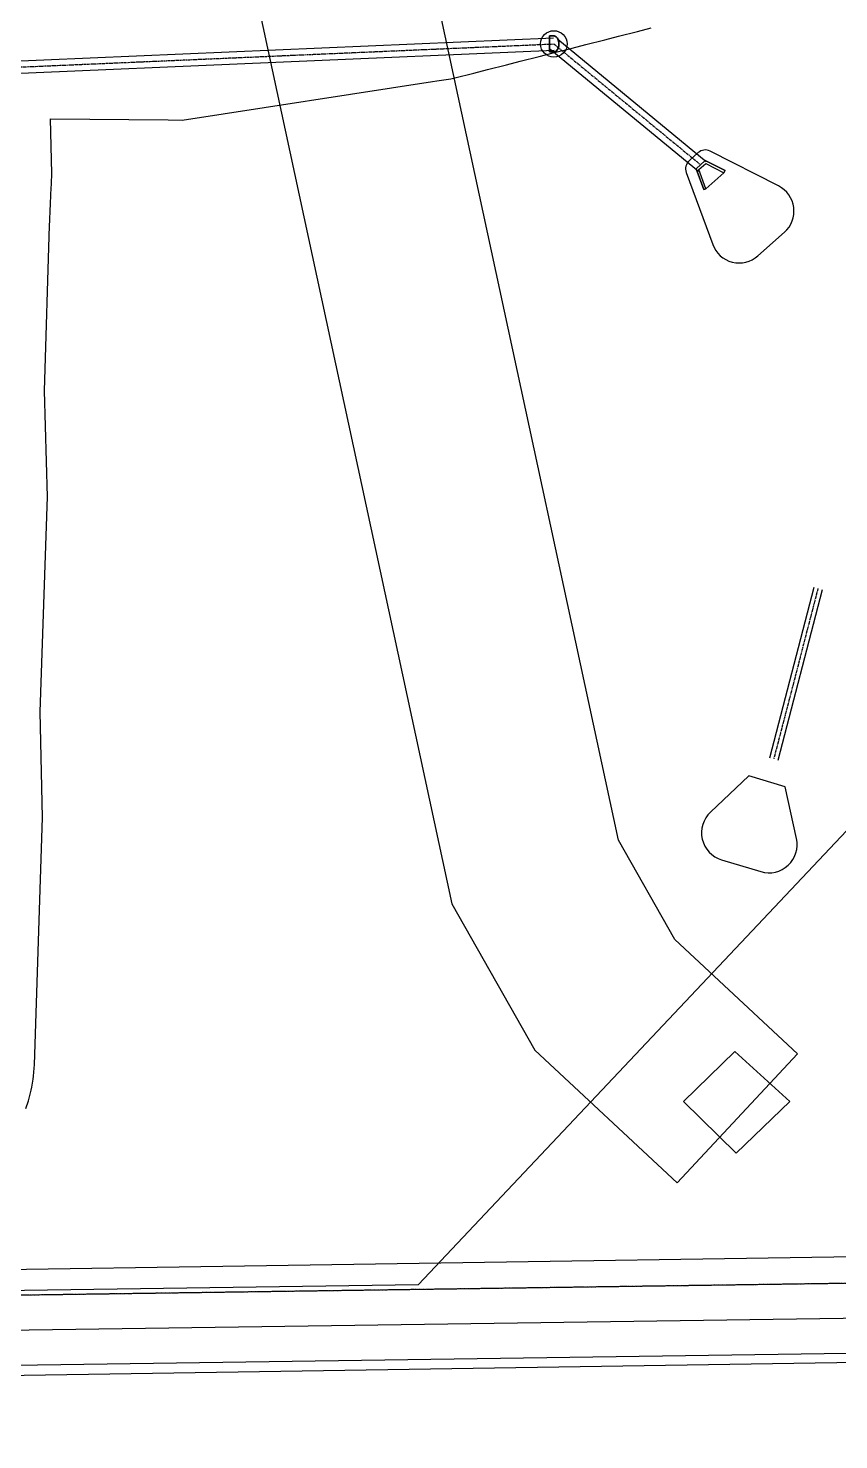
# Model space of a CAD drawing. Header units: feet. Extents: x 2383389 to 2386040, y 1992760 to 1995674.
# Drawn here: x 2385041.9 to 2385271.6, y 1992770.1 to 1993170.2 of the extents above; entities that cross this region are included whole.
import ezdxf
from ezdxf.enums import TextEntityAlignment as Align
from ezdxf.lldxf.tags import DXFTag

# ---------------------------------------------------------------- set-up
doc = ezdxf.new("R2010")
doc.units = ezdxf.units.FT
doc.header["$MEASUREMENT"] = 0
doc.linetypes.add('DASHED2', pattern=[0.375, 0.25, -0.125])
doc.linetypes.add('PHANTOM2', pattern=[1.25, 0.625, -0.125, 0.125, -0.125, 0.125, -0.125])
for name, color, linetype, lineweight, true_color in [('C-FENC', 1, 'Fence', 0, 0xff0000), ('C-STRM-PH01', 1, 'Continuous', 0, 0xff0000), ('C-STRM-PH02', 1, 'Continuous', 0, 0xff0000), ('C-STRM-PIPE', 7, 'Continuous', 0, 0x00cc33), ('C-STRM-STRC', 7, 'Continuous', 0, 0x00cc33), ('C-TOPO-MAJR', 5, 'Continuous', 0, 0x0000ff), ('V-ESMT-ACCS', 1, 'DASHED8', 0, 0xff0000), ('V-ESMT-NGAS', 1, 'DASHED8', 0, 0xff0000), ('V-ESMT-UTIL', 1, 'DASHED8', 0, 0xff0000), ('V-PROP-LINE', 7, 'PHANTOM4', 0, 0x007299), ('V-PROP-SBCK', 1, 'DASHED2', 0, 0xff0000), ('V-SITE-FENC', 1, 'FENCE-X', 0, 0xff0000)]:
    doc.layers.add(name, color=color, linetype=linetype, lineweight=lineweight, true_color=true_color)
doc.layers.add('CJ-TOPO-PIPE', color=11, linetype='PHANTOM2')
doc.styles.add('_sys_ls_Arial Narrow', font='ARIALN.TTF', dxfattribs={"height": 1})
doc.styles.add('SHR', font='simplex', dxfattribs={"width": 0.8, "height": 0.2286})
tags = doc.linetypes.add('DASHED8', pattern=[0.09375, 0.0625, -0.03125]).pattern_tags.tags
tags[6:7] = [DXFTag(74, 4), DXFTag(75, 0), DXFTag(340, '0'), DXFTag(46, 0.03937), DXFTag(50, 0.0), DXFTag(44, 0.0), DXFTag(45, 0.0)]
tags[4:5] = [DXFTag(74, 4), DXFTag(75, 0), DXFTag(340, '0'), DXFTag(46, 0.03937), DXFTag(50, 0.0), DXFTag(44, 0.0), DXFTag(45, 0.0)]
tags = doc.linetypes.add('Fence', pattern=[393.7, 393.7]).pattern_tags.tags
tags[4:5] = [DXFTag(74, 4), DXFTag(75, 0), DXFTag(340, '0'), DXFTag(46, 0.03937), DXFTag(50, 0.0), DXFTag(44, 0.0), DXFTag(45, 0.0)]
tags = doc.linetypes.add('FENCE-X', pattern='A,0.0625,-0.0625,0.0625,-0.0625,0.0625,-0.0625,0.0625,-0.0625,0.0625,-0.0625,["X",_sys_ls_Arial Narrow,S=0.1,R=0,X=0,Y=-0.04],-0.15', length=0.775).pattern_tags.tags
tags[31:32] = [DXFTag(74, 4), DXFTag(75, 0), DXFTag(340, '0'), DXFTag(46, 0.03937), DXFTag(50, 0.0), DXFTag(44, 0.0), DXFTag(45, 0.0)]
tags[20:21] = [DXFTag(74, 4), DXFTag(75, 0), DXFTag(340, '0'), DXFTag(46, 0.03937), DXFTag(50, 0.0), DXFTag(44, 0.0), DXFTag(45, 0.0)]
tags[18:19] = [DXFTag(74, 4), DXFTag(75, 0), DXFTag(340, '0'), DXFTag(46, 0.03937), DXFTag(50, 0.0), DXFTag(44, 0.0), DXFTag(45, 0.0)]
tags[16:17] = [DXFTag(74, 4), DXFTag(75, 0), DXFTag(340, '0'), DXFTag(46, 0.03937), DXFTag(50, 0.0), DXFTag(44, 0.0), DXFTag(45, 0.0)]
tags[14:15] = [DXFTag(74, 4), DXFTag(75, 0), DXFTag(340, '0'), DXFTag(46, 0.03937), DXFTag(50, 0.0), DXFTag(44, 0.0), DXFTag(45, 0.0)]
tags[12:13] = [DXFTag(74, 4), DXFTag(75, 0), DXFTag(340, '0'), DXFTag(46, 0.03937), DXFTag(50, 0.0), DXFTag(44, 0.0), DXFTag(45, 0.0)]
tags[10:11] = [DXFTag(74, 4), DXFTag(75, 0), DXFTag(340, '0'), DXFTag(46, 0.03937), DXFTag(50, 0.0), DXFTag(44, 0.0), DXFTag(45, 0.0)]
tags[8:9] = [DXFTag(74, 4), DXFTag(75, 0), DXFTag(340, '0'), DXFTag(46, 0.03937), DXFTag(50, 0.0), DXFTag(44, 0.0), DXFTag(45, 0.0)]
tags[6:7] = [DXFTag(74, 4), DXFTag(75, 0), DXFTag(340, '0'), DXFTag(46, 0.03937), DXFTag(50, 0.0), DXFTag(44, 0.0), DXFTag(45, 0.0)]
tags[4:5] = [DXFTag(74, 4), DXFTag(75, 0), DXFTag(340, '0'), DXFTag(46, 0.03937), DXFTag(50, 0.0), DXFTag(44, 0.0), DXFTag(45, 0.0)]
tags = doc.linetypes.add('PHANTOM4', pattern=[0.625, 0.3125, -0.0625, 0.0625, -0.0625, 0.0625, -0.0625]).pattern_tags.tags
tags[14:15] = [DXFTag(74, 4), DXFTag(75, 0), DXFTag(340, '0'), DXFTag(46, 0.03937), DXFTag(50, 0.0), DXFTag(44, 0.0), DXFTag(45, 0.0)]
tags[12:13] = [DXFTag(74, 4), DXFTag(75, 0), DXFTag(340, '0'), DXFTag(46, 0.03937), DXFTag(50, 0.0), DXFTag(44, 0.0), DXFTag(45, 0.0)]
tags[10:11] = [DXFTag(74, 4), DXFTag(75, 0), DXFTag(340, '0'), DXFTag(46, 0.03937), DXFTag(50, 0.0), DXFTag(44, 0.0), DXFTag(45, 0.0)]
tags[8:9] = [DXFTag(74, 4), DXFTag(75, 0), DXFTag(340, '0'), DXFTag(46, 0.03937), DXFTag(50, 0.0), DXFTag(44, 0.0), DXFTag(45, 0.0)]
tags[6:7] = [DXFTag(74, 4), DXFTag(75, 0), DXFTag(340, '0'), DXFTag(46, 0.03937), DXFTag(50, 0.0), DXFTag(44, 0.0), DXFTag(45, 0.0)]
tags[4:5] = [DXFTag(74, 4), DXFTag(75, 0), DXFTag(340, '0'), DXFTag(46, 0.03937), DXFTag(50, 0.0), DXFTag(44, 0.0), DXFTag(45, 0.0)]

msp = doc.modelspace()

# ---------------------------------------------------------------- linework, layer by layer
at = {"layer": 'C-FENC'}
msp.add_lwpolyline([(2384222.09225, 1994857.72656), (2384222.09225, 1993876.28395), (2384140.65788, 1993876.28395), (2384140.66481, 1993205.48535), (2383580.36018, 1993205.48535), (2383580.36018, 1992828.49881), (2383746.22675, 1992799.58631), (2384140.66917, 1992799.58631), (2385152.5181, 1992814.09976), (2385492.77755, 1993174.83628), (2385493.80261, 1993183.73072), (2385492.22955, 1993274.29782), (2385491.64903, 1993377.60393), (2385494.82474, 1993476.70764), (2385493.17033, 1993581.35254), (2385493.4649, 1993678.3959), (2385493.56311, 1993773.51511), (2385494.07787, 1993828.44199), (2385493.20647, 1993920.67855), (2385493.49173, 1994053.51003), (2385494.38415, 1994136.10045), (2385494.78908, 1994275.94596)], dxfattribs=at)
at = {"layer": 'C-STRM-PH01', "flags": 128}
msp.add_lwpolyline([(2385256.38751, 1992955.20807), (2385246.17477, 1992958.28643), (2385235.23988, 1992948.00266, 0.577254998), (2385238.41179, 1992934.51536), (2385249.53699, 1992931.16197, 0.573559898), (2385259.65392, 1992940.56309)], format="xyb", close=True, dxfattribs=at)
at = {"layer": 'C-STRM-PH02', "flags": 128}
msp.add_lwpolyline([(2385254.55128, 1993125.50706), (2385235.1505, 1993135.36268, 0.308428408), (2385231.79864, 1993134.93021), (2385229.19168, 1993132.61285, 0.308428408), (2385228.36932, 1993129.33479), (2385235.88299, 1993108.91254, 0.528551343), (2385248.70596, 1993105.69565), (2385256.24299, 1993112.39542, 0.528551343)], format="xyb", close=True, dxfattribs=at)
msp.add_lwpolyline([(2385233.97591, 1993124.71322), (2385239.08304, 1993129.25303), (2385239.38468, 1993129.8468), (2385233.79176, 1993132.68801), (2385231.18481, 1993130.37065), (2385233.35087, 1993124.48326)], close=True, dxfattribs=at)
at = {"layer": 'C-STRM-PIPE', "color": 102, "linetype": 'Continuous', "lineweight": 0, "true_color": 0x00cc33}
for p, q in [((2385021.42138, 1993160.17049), (2385190.7884, 1993167.50187)), ((2385021.57274, 1993156.67376), (2385190.93977, 1993164.00514)), ((2385189.75009, 1993164.40387), (2385231.81677, 1993129.68193)), ((2385191.97808, 1993167.10314), (2385234.04475, 1993132.3812)), ((2385264.50427, 1993011.68168), (2385251.94871, 1992963.28408)), ((2385266.92416, 1993011.0539), (2385254.36861, 1992962.65629))]:
    msp.add_line(p, q, dxfattribs=at)
at = {"layer": 'C-STRM-STRC', "flags": 128}
for points in [[(2385233.35087, 1993124.48326), (2385231.18481, 1993130.37065), (2385233.79176, 1993132.68801), (2385239.38468, 1993129.8468)], [(2385233.97591, 1993124.71322), (2385231.96661, 1993130.17452), (2385233.8949, 1993131.88861), (2385239.08304, 1993129.25303)]]:
    msp.add_lwpolyline(points, dxfattribs=at)
at = {"layer": 'C-STRM-STRC', "linetype": 'ByBlock', "lineweight": 0}
msp.add_ellipse((2385190.86408, 1993165.7535), major_axis=(2.65165, 2.65165), ratio=1, start_param=5.497787144, end_param=11.780972451, dxfattribs=at)
at = {"layer": 'C-TOPO-MAJR', "elevation": 270}
msp.add_lwpolyline([(2385041.17666, 1992864.01041), (2385041.93412, 1992866.21935), (2385042.18076, 1992866.98685), (2385042.7508, 1992869.24751), (2385042.93517, 1992870.04365), (2385043.31442, 1992872.34), (2385043.43348, 1992873.15985), (2385043.61991, 1992875.47527), (2385043.67414, 1992876.39783), (2385045.97995, 1992946.45459), (2385045.30589, 1992976.43709), (2385047.3131, 1993037.40943), (2385046.50114, 1993067.39232), (2385047.93949, 1993114.33352), (2385048.03042, 1993115.69128), (2385048.12512, 1993118.76742), (2385048.2214, 1993120.17385), (2385048.31424, 1993123.17491), (2385048.52589, 1993126.19621), (2385048.61555, 1993129.06351), (2385048.18504, 1993144.50465), (2385081.52543, 1993144.2585), (2385085.49014, 1993144.13123), (2385156.51332, 1993155.074), (2385157.71673, 1993155.2723), (2385161.68736, 1993155.88407), (2385162.77244, 1993156.10789), (2385163.53715, 1993156.28411), (2385167.41499, 1993157.29065), (2385168.17969, 1993157.46687), (2385172.05753, 1993158.4734), (2385172.82224, 1993158.64963), (2385176.70008, 1993159.65616), (2385177.46478, 1993159.83238), (2385181.34262, 1993160.83892), (2385182.10733, 1993161.01514), (2385185.98517, 1993162.02168), (2385186.74987, 1993162.1979), (2385190.62771, 1993163.20444), (2385191.39242, 1993163.38066), (2385195.27026, 1993164.38719), (2385196.03496, 1993164.56342), (2385199.9128, 1993165.56995), (2385200.67751, 1993165.74617), (2385204.55535, 1993166.75271), (2385205.32005, 1993166.92893), (2385209.19789, 1993167.93547), (2385209.9626, 1993168.11169), (2385213.84043, 1993169.11823), (2385214.60514, 1993169.29445), (2385218.48298, 1993170.30099)], dxfattribs=at)
at = {"layer": 'CJ-TOPO-PIPE', "lineweight": 5}
for p, q in [((2385021.49706, 1993158.42212), (2385190.86408, 1993165.7535)), ((2385190.86408, 1993165.7535), (2385232.4597, 1993131.50392)), ((2385265.71421, 1993011.36779), (2385253.15866, 1992962.97019))]:
    msp.add_line(p, q, dxfattribs=at)
at = {"layer": 'V-ESMT-ACCS', "flags": 128}
for points in [[(2383503.03237, 1992833.64919), (2383747.81609, 1992800.39759), (2383997.01529, 1992803.19577), (2384255.95143, 1992807.58442), (2384495.80524, 1992811.13372), (2384746.80888, 1992815.39439), (2384991.81499, 1992817.7213), (2385288.76291, 1992822.29794), (2385437.73266, 1992824.04809), (2385554.66463, 1992826.1834)], [(2383498.99423, 1992803.92221), (2383745.95551, 1992770.37481), (2383997.43791, 1992773.19863), (2384256.42757, 1992777.58818), (2384496.28176, 1992781.13748), (2384747.20592, 1992785.39681), (2384992.18861, 1992787.7235), (2385289.17029, 1992792.30066), (2385438.18274, 1992794.05131), (2385555.21237, 1992796.1884)]]:
    msp.add_lwpolyline(points, dxfattribs=at)
at = {"layer": 'V-ESMT-NGAS', "ltscale": 2, "flags": 128}
msp.add_lwpolyline([(2384860.61356, 1994160.10164), (2384876.21662, 1994160.12167), (2384905.33422, 1994149.59477), (2385005.00363, 1994063.22858), (2385023.22962, 1994035.76876), (2385032.81232, 1994004.47114), (2385037.11613, 1993501.4477), (2385161.93082, 1992922.04567), (2385185.45222, 1992880.59596), (2385225.80134, 1992842.9569), (2385259.90751, 1992879.51875), (2385225.15858, 1992911.93376), (2385209.19676, 1992940.06189), (2385087.0706, 1993506.98349), (2385082.74834, 1994012.16316), (2385068.90989, 1994057.3603), (2385042.89533, 1994096.55461), (2384931.06293, 1994193.46035), (2384884.94629, 1994210.13292), (2384860.54939, 1994210.1016)], dxfattribs=at)
at = {"layer": 'V-ESMT-UTIL', "ltscale": 0.5, "flags": 128}
msp.add_lwpolyline([(2385529.85413, 1992808.22785), (2383585.63102, 1992780.28077), (2383592.86878, 1995288.21623, -0.409248432), (2383617.50792, 1995313.15324), (2385523.47748, 1995339.39517), (2385522.15766, 1994417.40927)], format="xyb", dxfattribs=at)
msp.add_lwpolyline([(2383575.65943, 1992790.13847), (2385529.86845, 1992818.22909)], dxfattribs=at)
at = {"layer": 'V-PROP-LINE'}
msp.add_lwpolyline([(2383582.86882, 1995288.24509, -0.409248432), (2383617.36361, 1995323.1522), (2385533.492, 1995349.534), (2385529.83981, 1992798.22661), (2383575.6017, 1992770.13557), (2383582.86882, 1995288.24509)], format="xyb", dxfattribs=at)
at = {"layer": 'V-PROP-SBCK', "flags": 128}
msp.add_lwpolyline([(2384229.19021, 1993862.79286), (2384153.75838, 1993863.01289), (2384151.80464, 1993193.20431), (2383591.82743, 1993194.83769), (2383590.66011, 1992790.35409), (2385519.86823, 1992818.08534), (2385523.42021, 1995299.39059), (2383597.82454, 1995272.87844), (2383593.83261, 1993889.64622), (2384016.83188, 1993888.41239), (2384019.68339, 1994866.00722), (2384232.11464, 1994865.38759)], close=True, dxfattribs=at)
at = {"layer": 'V-SITE-FENC', "flags": 128}
msp.add_lwpolyline([(2385257.7163, 1992865.96728), (2385242.54521, 1992851.32919), (2385227.60757, 1992865.96728), (2385242.13676, 1992880.19713)], close=True, dxfattribs=at)

# ---------------------------------------------------------------- texts
at = {"layer": 'C-STRM-STRC', "lineweight": 0, "style": 'SHR'}
msp.add_text('D', height=4.5, dxfattribs=at).set_placement((2385190.86408, 1993165.7535), align=Align.MIDDLE)

doc.saveas('drawing.dxf')
